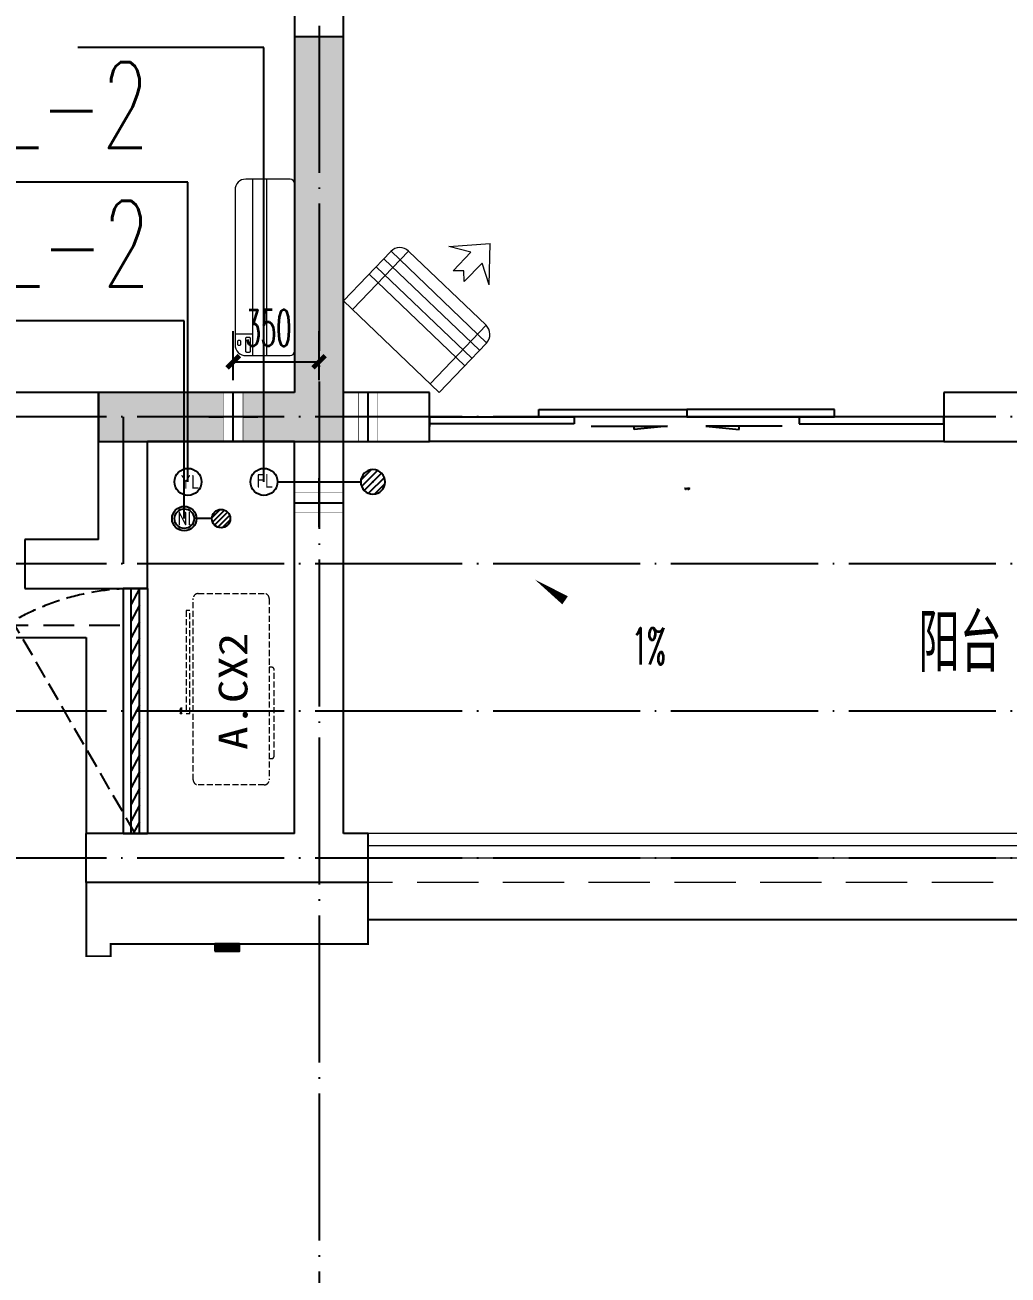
# Model space of a CAD drawing. Extents: x 27938 to 1507990, y 110129 to 923079.
# Drawn here: x 830217 to 834228, y 593748 to 598848 of the extents above; entities that cross this region are included whole.
import ezdxf

# ---------------------------------------------------------------- set-up
doc = ezdxf.new("R2010")
doc.units = 0
doc.header["$LTSCALE"] = 1000
doc.header["$MEASUREMENT"] = 0
for name, pattern in [('DASH', [0.35, 0.25, -0.1]), ('DOTE', [2.42, 2, -0.2, 0.02, -0.2]), ('HIDDEN', [0.375, 0.25, -0.125])]:
    doc.linetypes.add(name, pattern=pattern)
for name, color, linetype in [('3.5方案汇报，与郭总、侯月琴确定户型_t8$0$2020.03.04 -1安徽标准化洋房户型(UA）_t8_t8$0$看线', 154, 'Continuous'), ('COLUMN', 9, 'Continuous'), ('DIM_凝结', 150, 'Continuous'), ('DIM_废水', 31, 'Continuous'), ('DIM_雨水', 4, 'Continuous'), ('DOTE', 1, 'Continuous'), ('EQUIP_地漏', 7, 'Continuous'), ('LVTRY', 6, 'Continuous'), ('PUB_HATCH', 8, 'Continuous'), ('PUB_TEXT', 4, 'Continuous'), ('VPIPE-凝结', 150, 'N'), ('VPIPE-废水', 31, 'Continuous'), ('VPIPE-雨水', 4, 'Y'), ('WALL', 9, 'Continuous'), ('WINDOW', 4, 'Continuous'), ('WINDOW_TEXT', 7, 'Continuous'), ('机电标识类', 1, 'Continuous'), ('看线', 251, 'Continuous'), ('立面', 73, 'Continuous'), ('铝合金', 144, 'Continuous')]:
    doc.layers.add(name, color=color, linetype=linetype)
for name, color, linetype, lineweight in [('平面-排水沟', 86, 'Continuous', 15), ('平面-栏杆', 135, 'Continuous', 15), ('平面-看线', 45, 'Continuous', 15), ('平面-空调室内机', 176, 'Continuous', 9), ('平面-空调预留孔', 173, 'Continuous', 15), ('空调', 76, 'Continuous', 13)]:
    doc.layers.add(name, color=color, linetype=linetype, lineweight=lineweight)
doc.styles.add('_TCH_DIM', font='SIMPLEX.shx', dxfattribs={"width": 0.7, "bigfont": 'GBCBIG.shx'})
doc.styles.add('_TCH_DIM_T3', font='SIMPLEX.shx', dxfattribs={"width": 0.494118, "bigfont": 'GBCBIG.shx'})
doc.styles.add('_TCH_WINDOW', font='SIMPLEX.shx', dxfattribs={"width": 0.7, "height": 3.5, "bigfont": 'GBCBIG.shx'})
doc.styles.add('_TWT_SERIAL', font='SIMPLEX', dxfattribs={"width": 0.8, "height": 3.5, "bigfont": 'HZTXT'})
doc.styles.get("Standard").update_dxf_attribs({"font": 'gbenor.shx', "bigfont": 'gbcbig.shx'})
doc.styles.add('黑体', font='simhei.ttf')
doc.linetypes.add('N', pattern='A,3,-0.2,["N",Standard,S=0.25,R=0,X=-0.1,Y=-0.115],-0.2', length=3.4)
doc.linetypes.add('Y', pattern='A,3,-0.2,["Y",Standard,S=0.25,R=0,X=-0.1,Y=-0.115],-0.2', length=3.4)
doc.dimstyles.new('_TCH_ARCH&&50', dxfattribs={"dimtxt": 148.75, "dimasz": 50, "dimexe": 125, "dimexo": 150, "dimgap": 63.125, "dimtad": 1, "dimdec": 0, "dimzin": 0, "dimdsep": 46, "dimtxsty": '_TCH_DIM_T3', "dimblk": 'ARCHTICK', "dimcen": 0.09, "dimclrt": 4, "dimazin": 2, "dimtfac": 1, "dimtdec": 0, "dimtix": 1, "dimtmove": 2, "dimatfit": 3, "dimfxl": 100, "dimtolj": 1, "dimtzin": 0, "dimarcsym": 0})

# ---------------------------------------------------------------- blocks, each defined once
blk = doc.blocks.new('GFDGFSDFGD')
at = {"layer": 'PUB_HATCH'}
blk.add_hatch(color=256, dxfattribs=at).paths.add_polyline_path([(423216.6, 365523.7), (424216.6, 365523.7), (424216.6, 367173.7), (424016.6, 367173.7), (424016.6, 365723.7), (423216.6, 365723.7)])
at = {"layer": 'COLUMN', "color": 6}
for p, q in [((424216.6, 367173.7), (424016.6, 367173.7)), ((424016.6, 367173.7), (424016.6, 365723.7)), ((424216.6, 365523.7), (424216.6, 367173.7)), ((424016.6, 365723.7), (423216.6, 365723.7)), ((423216.6, 365723.7), (423216.6, 365523.7)), ((423216.6, 365523.7), (424216.6, 365523.7))]:
    blk.add_line(p, q, dxfattribs=at)
blk = doc.blocks.new('dongkong')
blk.add_wipeout([(-603756, 210771), (-603756, 210570.8), (-603836, 210570.8), (-603836, 210771)])
at = {"layer": '机电标识类', "color": 250, "linetype": 'DASH', "ltscale": 400}
for p, q in [((-603796, 210771), (-603796, 210570.8)), ((-603896, 210670.7), (-603696, 210670.7))]:
    blk.add_line(p, q, dxfattribs=at)
at = {"layer": '空调', "color": 6, "linetype": 'DASH', "const_width": 2}
blk.add_lwpolyline([(-603756, 210771), (-603756, 210570.8), (-603836, 210570.8), (-603836, 210771)], close=True, dxfattribs=at)
blk = doc.blocks.new('A$C001338C2')
for p, q in [((845, 303.6), (55, 303.6)), ((109.1, 214.8), (109.1, 303.6)), ((0, 248.6), (0, 22)), ((900, 22), (900, 248.6)), ((22, 0), (878, 0))]:
    blk.add_line(p, q)
at = {"lineweight": 5}
for p, q in [((900, 214.8), (0, 214.8)), ((900, 143.2), (0, 143.2))]:
    blk.add_line(p, q, dxfattribs=at)
for points in [[(73.1, 275), (56.8, 275, -0.414214), (51.3, 280.5), (51.3, 283.4, -0.414214), (56.8, 288.9), (73.1, 288.9, -0.414214), (78.6, 283.4), (78.6, 280.5, -0.414214)], [(89.2, 226.4), (22.2, 226.4, -0.414214), (16.7, 231.9), (16.7, 243.1, -0.414214), (22.2, 248.6), (89.2, 248.6, -0.414214), (94.7, 243.1), (94.7, 231.9, -0.414214)]]:
    blk.add_lwpolyline(points, format="xyb", close=True)
for centre, radius, start, end in [((55, 248.6), 55, 90, 180), ((845, 248.6), 55, 360, 90), ((22, 22), 22, 180, 270), ((878, 22), 22, 270, 360)]:
    blk.add_arc(centre, radius, start, end)
blk = doc.blocks.new('$lvtry$00000171')
at = {"color": 0}
for p, q in [((-74.2, 10.6), (-10.6, 74.2)), ((-69.8, -27.4), (27.4, 69.8)), ((-53, -53), (53, 53)), ((-27.4, -69.8), (69.8, 27.4)), ((10.6, -74.2), (74.2, -10.6))]:
    blk.add_line(p, q, dxfattribs=at)
blk.add_circle((0, 0), 75, dxfattribs=at)
blk.add_point((0, 0), dxfattribs=at)
blk = doc.blocks.new('$TwtSys$00000141')
at = {"color": 1}
for p, q in [((-47.1, 3.8), (-5, 45.9)), ((-47.1, 3.8), (-5, 45.9)), ((-43.6, -17.5), (17.5, 43.6)), ((-43.6, -17.5), (17.5, 43.6)), ((-33.2, -33.2), (33.2, 33.2)), ((-33.2, -33.2), (33.2, 33.2)), ((-16.2, -43.5), (43.8, 16.4)), ((-16.2, -43.5), (43.8, 16.4)), ((5.7, -46.1), (46.1, -5.7)), ((5.7, -46.1), (46.1, -5.7))]:
    blk.add_line(p, q, dxfattribs=at)
blk.add_circle((0, 0), 47, dxfattribs=at)
blk.add_circle((0, 0), 47, dxfattribs=at)
blk = doc.blocks.new('ferre')
at = {"layer": '平面-空调预留孔', "linetype": 'DASH', "ltscale": 0.1}
for p, q in [((93392.7, 115403.5), (93392.7, 115393.5)), ((93765.6, 115393.5), (93765.6, 115403.5)), ((93402.7, 115383.5), (93755.6, 115383.5))]:
    blk.add_line(p, q, dxfattribs=at)
blk.add_lwpolyline([(94045.9, 115403.5), (93305.9, 115403.5, -0.414214), (93285.9, 115423.5), (93285.9, 115693.5, -0.414214), (93305.9, 115713.5), (94045.9, 115713.5, -0.414214), (94065.9, 115693.5), (94065.9, 115423.5, -0.414214)], format="xyb", close=True, dxfattribs=at)
blk.add_lwpolyline([(93996.7, 115742.6), (93576.8, 115742.6), (93576.8, 115727.5), (93996.7, 115727.5)], close=True, dxfattribs=at)
for centre, start, end in [((93402.7, 115393.5), 180, 270), ((93755.6, 115393.5), 270, 0)]:
    blk.add_arc(centre, 10, start, end, dxfattribs=at)
at = {"layer": '平面-空调预留孔', "color": 251, "linetype": 'DASH', "ltscale": 0.1, "true_color": 0x636466, "style": '黑体', "width": 1.2}
blk.add_text('A.CX2', height=117.05, dxfattribs=at).set_placement((93428.3, 115492.1))
blk = doc.blocks.new('fergve')
at = {"layer": '平面-空调预留孔', "linetype": 'DASH', "ltscale": 0.1}
blk.add_blockref('ferre', (25670, -60415.8), dxfattribs=at)
blk = doc.blocks.new('dasdasf1sa2f31as32f')
for p, q in [((-116, 585.6), (43.3, 640.5)), ((82.7, 476.6), (43.3, 640.5)), ((-22.8, 585.5), (-116, 585.6)), ((-22.8, 585.5), (-73.4, 493.2)), ((-269.8, 524.3), (-427.7, 236.5)), ((-269.8, 524.3), (113.7, 314)), ((32.4, 555.1), (-18.1, 462.9)), ((82.7, 476.6), (32.4, 555.1)), ((-473.5, 259.7), (-339.5, 504)), ((114.7, 208.4), (-359.1, 468.2)), ((134.6, 245.5), (-338.8, 505.1)), ((-31.3, 504.4), (-73.4, 493.2)), ((-18.1, 462.9), (-31.3, 504.4)), ((92.6, 168.8), (-380.9, 428.5)), ((72.3, 131.9), (-401.1, 391.6)), ((113.7, 314), (-44.2, 26.2)), ((0, 0), (-473.5, 259.7)), ((134, 244.4), (0, 0))]:
    blk.add_line(p, q)
for centre, start, end in [((-294.5, 479.4), 61.2593, 151.2593), ((89, 269), 331.2593, 61.2593)]:
    blk.add_arc(centre, 51.3, start, end)
blk = doc.blocks.new('GDGDRGDGDRGDR')
at = {"layer": '平面-空调室内机', "ltscale": 0.3, "rotation": 90}
blk.add_blockref('dongkong', (634787.3, 1046278.1), dxfattribs=at)
at = {"layer": '平面-空调预留孔'}
for name, p, rotation in [('dasdasf1sa2f31as32f', (424606.8, 442932.1), 344.9999999966897), ('fergve', (478900.7, 322375.3), 90)]:
    blk.add_blockref(name, p, dxfattribs=dict(at, rotation=rotation))
at = {"layer": '平面-空调室内机', "ltscale": 0.3, "rotation": 180}
blk.add_blockref('dongkong', (-179479.5, 653502.9), dxfattribs=at)
blk = doc.blocks.new('_ArchTick')
at = {"color": 0, "linetype": 'ByBlock', "const_width": 0.4}
blk.add_lwpolyline([(-0.5, -0.5), (0.5, 0.5)], dxfattribs=at)
blk = doc.blocks.new('*D780')
at = {"layer": 'Defpoints', "color": 0}
for p in [(831416.6, 597473.7), (831066.4, 597248.9), (831416.6, 597248.9)]:
    blk.add_point(p, dxfattribs=at)
at = {"layer": '平面-空调预留孔', "color": 0, "lineweight": -2}
for p, q in [((831066.4, 597398.9), (831066.4, 597598.7)), ((831416.6, 597398.9), (831416.6, 597598.7)), ((831066.4, 597473.7), (831416.6, 597473.7))]:
    blk.add_line(p, q, dxfattribs=at)
at = {"layer": '平面-空调预留孔', "color": 0, "lineweight": -2, "xscale": 50, "yscale": 50, "zscale": 50, "rotation": 180}
blk.add_blockref('_ArchTick', (831066.4, 597473.7), dxfattribs=at)
at = {"layer": '平面-空调预留孔', "color": 0, "lineweight": -2, "xscale": 50, "yscale": 50, "zscale": 50}
blk.add_blockref('_ArchTick', (831416.6, 597473.7), dxfattribs=at)
at = {"layer": '平面-空调预留孔', "color": 4, "insert": (831210, 597611.2), "char_height": 148.75, "attachment_point": 5, "style": '_TCH_DIM_T3'}
blk.add_mtext('\\A1;350', dxfattribs=at)
blk = doc.blocks.new('$DorLib2D$00000138')
at = {"color": 0, "linetype": 'Continuous'}
for p, q in [((-0.2875, 0), (-0.2875, 0.1538)), ((-0.2875, 0.1538), (0, 0.1538)), ((0, 0.1538), (0, 0)), ((0.2875, 0.1538), (0, 0.1538)), ((0.2875, 0), (0.2875, 0.1538)), ((-0.5, -0.1399), (-0.5, 0)), ((-0.5, 0), (-0.2188, 0)), ((0, 0), (-0.2875, 0)), ((-0.2188, 0), (-0.2188, -0.1399)), ((0, 0), (0.2875, 0)), ((0.2188, 0), (0.2188, -0.1399)), ((0.5, 0), (0.2188, 0)), ((0.5, 0), (0.5, -0.1946)), ((0.5, -0.1399), (0.5, 0)), ((-0.2188, -0.1399), (-0.5, -0.1399)), ((0.2188, -0.1399), (0.5, -0.1399)), ((-0.1857, -0.186), (-0.037, -0.186)), ((-0.037, -0.186), (-0.1019, -0.2583)), ((-0.1019, -0.2583), (-0.1019, -0.186)), ((0.1857, -0.186), (0.037, -0.186)), ((0.037, -0.186), (0.1019, -0.2583)), ((0.1019, -0.2583), (0.1019, -0.186))]:
    blk.add_line(p, q, dxfattribs=at)
blk = doc.blocks.new('$WINLIB2D$00000039')
at = {"color": 0}
for points in [[(-0.5, 0.5), (-0.5, -0.5)], [(0.5, 0.5), (-0.5, 0.5)], [(0.5, -0.5), (0.5, 0.5)], [(-0.5, 0.1667), (0.5, 0.1667)], [(-0.3839, -0.1667), (-0.448, 0.1667)], [(-0.3159, -0.1667), (-0.38, 0.1667)], [(-0.2479, -0.1667), (-0.312, 0.1667)], [(-0.1799, -0.1667), (-0.244, 0.1667)], [(-0.1119, -0.1667), (-0.176, 0.1667)], [(-0.0439, -0.1667), (-0.108, 0.1667)], [(0.0241, -0.1667), (-0.04, 0.1667)], [(0.0921, -0.1667), (0.028, 0.1667)], [(0.16, -0.1667), (0.0959, 0.1667)], [(0.228, -0.1667), (0.1639, 0.1667)], [(0.296, -0.1667), (0.2319, 0.1667)], [(0.364, -0.1667), (0.2999, 0.1667)], [(0.432, -0.1667), (0.3679, 0.1667)], [(0.5, -0.1667), (0.4359, 0.1667)], [(-0.4519, -0.1667), (-0.5, 0.0836)], [(-0.5, -0.1667), (0.5, -0.1667)], [(0.5, -0.5), (-0.5, -0.5)]]:
    blk.add_lwpolyline(points, dxfattribs=at)

msp = doc.modelspace()

# ---------------------------------------------------------------- hatches: boundary and pattern name
at = {"layer": '立面'}
h = msp.add_hatch(dxfattribs=at)
h.set_pattern_fill('ANSI31', color=8, scale=2)
h.set_pattern_definition([(45, (-57233.731, -200496.6524), (-2.24506403, 2.24506403), [])])
h.paths.add_polyline_path([(830991.6, 595068.8), (831091.6, 595068.8), (831091.6, 595098.8), (830991.6, 595098.8)])

# ---------------------------------------------------------------- linework, layer by layer
at = {"color": 8, "const_width": 8}
msp.add_lwpolyline([(830466.6, 595348.8), (830466.6, 595048.8), (830566.6, 595048.8), (830566.6, 595098.8), (831616.6, 595098.8), (831616.6, 595348.8)], dxfattribs=at)
at = {"layer": '3.5方案汇报，与郭总、侯月琴确定户型_t8$0$2020.03.04 -1安徽标准化洋房户型(UA）_t8_t8$0$看线', "color": 8, "ltscale": 10}
msp.add_line((830516.6, 597348.8), (828016.6, 597348.8), dxfattribs=at)
at = {"layer": 'DIM_废水'}
msp.add_line((831191.6, 598756.4), (830431.7, 598756.4), dxfattribs=at)
at = {"layer": 'DIM_雨水'}
msp.add_line((830881.6, 598206.4), (829874.7, 598206.4), dxfattribs=at)
at = {"layer": 'DOTE', "color": 169, "linetype": 'DOTE', "ltscale": 0.3}
for p, q in [((830616.6, 597248.8), (830616.6, 596648.8)), ((879916.6, 595448.8), (825916.6, 595448.8))]:
    msp.add_line(p, q, dxfattribs=at)
at = {"layer": 'VPIPE-凝结', "color": 8, "ltscale": 0.1}
msp.add_line((831246.6, 596983.8), (831586.6, 596983.8), dxfattribs=at)
msp.add_lwpolyline([(830979, 596833.8), (830906.6, 596833.8)], dxfattribs=at)
at = {"layer": 'VPIPE-凝结', "color": 8}
msp.add_circle((830866.6, 596833.8), 40, dxfattribs=at)
at = {"layer": 'VPIPE-废水', "color": 8}
msp.add_circle((831191.6, 596983.8), 55, dxfattribs=at)
at = {"layer": 'VPIPE-雨水', "color": 8}
msp.add_circle((830881.6, 596983.8), 55, dxfattribs=at)
at = {"layer": 'WALL', "color": 8}
for p, q in [((830516.6, 596748.8), (830516.6, 597348.8)), ((830716.6, 596548.8), (830716.6, 597148.8)), ((830516.6, 596748.8), (830216.6, 596748.8)), ((830216.6, 596748.8), (830216.6, 596548.8)), ((830216.6, 596548.8), (830716.6, 596548.8)), ((830466.6, 595348.8), (830466.6, 595548.8)), ((831416.6, 595348.8), (830466.6, 595348.8)), ((831616.6, 595348.8), (831416.6, 595348.8))]:
    msp.add_line(p, q, dxfattribs=at)
at = {"layer": 'WINDOW', "color": 8, "linetype": 'DASH', "ltscale": 0.3}
msp.add_lwpolyline([(830666.6, 595548.8), (830166.6, 596414.8, -0.131652), (830666.6, 596548.8)], format="xyb", dxfattribs=at)
at = {"layer": '平面-栏杆', "color": 8}
for points in [[(836266.6, 595498.8), (831616.6, 595498.8)], [(836266.6, 595448.8), (831616.6, 595448.8)]]:
    msp.add_lwpolyline(points, dxfattribs=at)
at = {"layer": '平面-看线', "color": 8}
msp.add_lwpolyline([(836266.6, 595548.8), (831616.6, 595548.8)], dxfattribs=at)
at = {"layer": '平面-看线', "color": 8, "linetype": 'DASH'}
msp.add_lwpolyline([(836266.6, 595348.8), (831616.6, 595348.8)], dxfattribs=at)
at = {"layer": '看线', "color": 8, "ltscale": 0.5}
for points in [[(830466.6, 596348.8), (830466.6, 595548.8)], [(831616.6, 595198.8), (836266.6, 595198.8)]]:
    msp.add_lwpolyline(points, dxfattribs=at)
at = {"layer": '立面', "color": 8}
msp.add_lwpolyline([(830991.6, 595068.8), (831091.6, 595068.8), (831091.6, 595098.8), (830991.6, 595098.8)], close=True, dxfattribs=at)
at = {"layer": '铝合金', "color": 8}
msp.add_lwpolyline([(830991.6, 595068.8), (831091.6, 595068.8), (831091.6, 595098.8), (830991.6, 595098.8)], close=True, dxfattribs=at)

# ---------------------------------------------------------------- block references
at = {"color": 8}
msp.add_blockref('GFDGFSDFGD', (407300, 231625.1), dxfattribs=at)
at = {"layer": 'EQUIP_地漏', "color": 8, "xscale": -0.8, "yscale": -0.8, "zscale": 0.8, "rotation": 180}
msp.add_blockref('$TwtSys$00000141', (831016.6, 596833.8), dxfattribs=at)
at = {"layer": 'LVTRY', "color": 8, "xscale": -0.6666666667107825, "yscale": 0.6666666667107825, "rotation": 90.00000000602213}
msp.add_blockref('$lvtry$00000171', (831636.6, 596983.8), dxfattribs=at)
at = {"layer": '平面-空调预留孔', "color": 8, "xscale": 0.800000000046565, "yscale": 0.800000000046565, "zscale": 0.800000000046565, "rotation": 90.00000023343017}
msp.add_blockref('A$C001338C2', (831316.5, 597498.8), dxfattribs=at)

# ---------------------------------------------------------------- texts
at = {"layer": 'DIM_凝结', "color": 7, "style": '_TWT_SERIAL', "width": 0.64}
msp.add_text('NL-2', height=350, dxfattribs=at).set_placement((829910.4, 597780.3))
at = {"layer": 'DIM_雨水', "color": 7, "style": '_TWT_SERIAL', "width": 0.64}
msp.add_text('YL-2', height=350, dxfattribs=at).set_placement((829944.7, 598346.4))

# ---------------------------------------------------------------- next in the draw order: block references
at = {"layer": '平面-空调室内机', "color": 8, "ltscale": 0.3, "xscale": -1, "rotation": 180}
msp.add_blockref('dongkong', (1434862.5, 807919.6), dxfattribs=at)

# ---------------------------------------------------------------- next in the draw order: block references
at = {"layer": '平面-空调室内机', "color": 8, "ltscale": 0.3, "rotation": 180}
msp.add_blockref('dongkong', (227270.4, 807919.6), dxfattribs=at)

# ---------------------------------------------------------------- next in the draw order: linework, layer by layer
at = {"layer": '看线', "color": 8}
msp.add_lwpolyline([(837916.6, 608048.8), (837916.6, 606648.8), (835816.6, 606648.8), (835816.6, 605848.8), (829416.6, 605848.8), (829416.6, 604848.8), (827616.6, 604848.8), (827616.6, 596348.8), (830466.6, 596348.8)], dxfattribs=at)
at = {"layer": '看线', "color": 8, "linetype": 'HIDDEN', "ltscale": 0.5}
msp.add_lwpolyline([(837966.6, 608048.8), (837966.6, 606598.8), (835866.6, 606598.8), (835866.6, 605798.8), (829466.6, 605798.8), (829466.6, 604798.8), (827666.6, 604798.8), (827666.6, 596398.8), (830616.6, 596398.8)], dxfattribs=at)

# ---------------------------------------------------------------- next in the draw order: block references
at = {"color": 8}
msp.add_blockref('GDGDRGDGDRGDR', (407300, 154416.7), dxfattribs=at)

# ---------------------------------------------------------------- next in the draw order: linework, layer by layer
at = {"layer": 'DIM_凝结'}
for p, q in [((830866.6, 597640.3), (829840.4, 597640.3)), ((830866.6, 596833.8), (830866.6, 597640.3))]:
    msp.add_line(p, q, dxfattribs=at)
at = {"layer": 'DIM_废水'}
msp.add_line((831191.6, 596983.8), (831191.6, 598756.4), dxfattribs=at)
at = {"layer": 'DIM_雨水'}
msp.add_line((830881.6, 596983.8), (830881.6, 598206.4), dxfattribs=at)
at = {"layer": 'DOTE', "color": 169, "linetype": 'DOTE', "ltscale": 0.3}
for p, q in [((831416.6, 601748.8), (831416.6, 593448.8)), ((879916.6, 597248.8), (825916.6, 597248.8)), ((879916.6, 596648.8), (825916.6, 596648.8)), ((879916.6, 596048.8), (825916.6, 596048.8))]:
    msp.add_line(p, q, dxfattribs=at)
at = {"layer": 'VPIPE-凝结'}
msp.add_circle((830866.6, 596833.8), 50, dxfattribs=at)
at = {"layer": 'VPIPE-废水'}
msp.add_circle((831191.6, 596983.8), 55, dxfattribs=at)
at = {"layer": 'VPIPE-雨水'}
msp.add_circle((830881.6, 596983.8), 55, dxfattribs=at)
at = {"layer": 'WALL', "color": 8}
for p, q in [((831316.6, 600648.8), (831316.6, 597348.8)), ((831516.6, 597348.8), (831516.6, 600648.8)), ((831316.6, 597348.8), (830516.6, 597348.8)), ((831866.6, 597348.8), (831516.6, 597348.8)), ((831866.6, 597148.8), (831866.6, 597348.8)), ((834766.5, 597348.8), (833966.6, 597348.8)), ((833966.6, 597348.8), (833966.6, 597148.8)), ((831316.6, 597148.8), (830716.6, 597148.8)), ((831316.6, 595548.8), (831316.6, 597148.8)), ((831516.6, 597148.8), (831866.6, 597148.8)), ((831516.6, 595548.8), (831516.6, 597148.8)), ((833966.6, 597148.8), (834766.5, 597148.8)), ((831316.6, 595548.8), (830466.6, 595548.8)), ((831616.6, 595548.8), (831516.6, 595548.8)), ((831616.6, 595348.8), (831616.6, 595548.8))]:
    msp.add_line(p, q, dxfattribs=at)
at = {"layer": 'WINDOW', "color": 8}
msp.add_line((833966.6, 597148.8), (831866.6, 597148.8), dxfattribs=at)
at = {"layer": '平面-排水沟', "color": 8}
msp.add_lwpolyline([(832651.8, 596341.7, 0, 0, 0), (832296.8, 596585.5, 0, 40, 0), (832420.4, 596500.6, 0, 0, 0)], format="xyseb", dxfattribs=at)

# ---------------------------------------------------------------- next in the draw order: block references
at = {"layer": 'WINDOW', "color": 8}
ref = msp.add_blockref('$DorLib2D$00000138', (832916.6, 597248.8), dxfattribs=dict(at, xscale=2100, yscale=-200, zscale=2100, rotation=179.9999999989443))
ref.add_attrib('A', 'TLM2123', (832907.5, 596953.3), dxfattribs={"layer": 'WINDOW_TEXT', "color": 8, "ltscale": 0.5, "height": 5.95, "rotation": 360, "style": '_TCH_WINDOW', "width": 0.494118})
ref = msp.add_blockref('$WINLIB2D$00000039', (830666.6, 596048.8), dxfattribs=dict(at, xscale=-1000, yscale=-100, zscale=-1000, rotation=270))
ref.add_attrib('A', 'BYC1020b', (830856.1, 596038.3), dxfattribs={"layer": 'WINDOW_TEXT', "color": 8, "ltscale": 0.5, "height": 5.95, "rotation": 90, "style": '_TCH_WINDOW', "width": 0.494118})

# ---------------------------------------------------------------- next in the draw order: texts
at = {"layer": 'PUB_TEXT', "color": 8}
for s, height, p in [('YL', 56, (830851.2, 596955.8)), ('FL', 56, (831161.5, 596960)), ('NL', 56, (830838.6, 596805.8)), ('阳台', 236.31, (833861.5, 596208.1))]:
    msp.add_text(s, height=height, dxfattribs=at).set_placement(p)
at = {"layer": '平面-排水沟', "color": 7, "style": '_TCH_DIM', "width": 0.494118}
msp.add_text('1%', height=148.75, dxfattribs=at).set_placement((832693.1, 596239))

# ---------------------------------------------------------------- next in the draw order: dimensions: what is measured, and where the dimension line sits
at = {"layer": '平面-空调预留孔', "color": 8}
dim = msp.add_linear_dim(base=(831416.6, 597473.7), p1=(831066.4, 597248.9), p2=(831416.6, 597248.9), angle=360, dimstyle='_TCH_ARCH&&50', dxfattribs=at)
dim.commit()
dim.dimension.update_dxf_attribs({"geometry": '*D780', "text_midpoint": (831210, 597611.2), "dimtype": 129})

doc.saveas('drawing.dxf')
